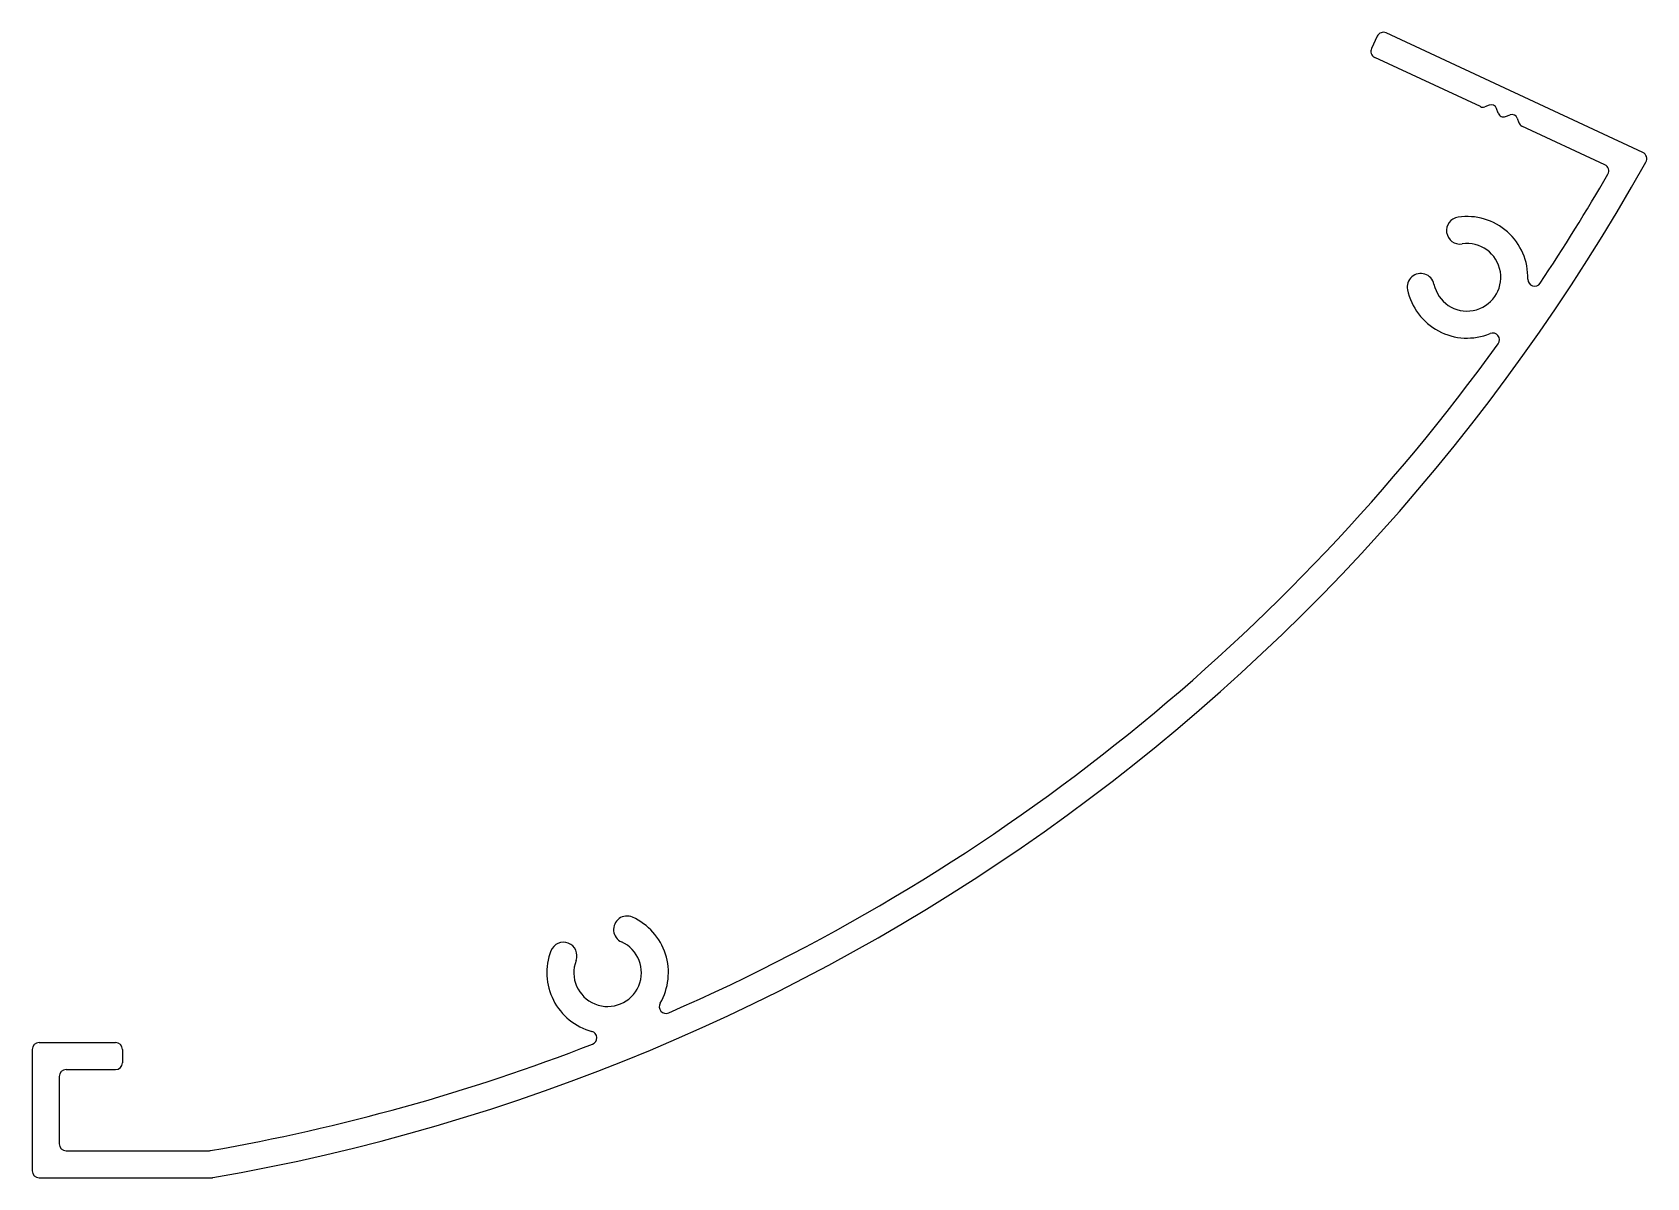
# Model space of a CAD drawing. Extents: x 2.4 to 74.1, y 1.6 to 52.5.
import ezdxf

# ---------------------------------------------------------------- set-up
doc = ezdxf.new("R2010")
doc.units = 0
doc.layers.add('FELIRATOK', color=3, linetype='CONTINUOUS')

msp = doc.modelspace()

# ---------------------------------------------------------------- linework, layer by layer
at = {"layer": 'FELIRATOK', "color": 0}
for p, q in [((73.925, 47.117), (62.526, 52.432)), ((62.127, 52.287), (61.873, 51.744)), ((66.709, 49.158), (62.018, 51.345)), ((67.107, 49.224), (66.9, 49.149)), ((67.503, 48.868), (67.427, 49.075)), ((67.823, 48.719), (68.03, 48.794)), ((68.35, 48.645), (68.425, 48.438)), ((72.239, 46.579), (68.555, 48.297)), ((2.386, 7.287), (2.386, 1.887)), ((2.686, 7.587), (6.086, 7.587)), ((6.386, 7.287), (6.386, 6.687)), ((3.586, 6.087), (3.586, 3.087)), ((3.886, 6.387), (6.086, 6.387)), ((3.886, 2.787), (10.256, 2.787)), ((2.686, 1.587), (10.36, 1.587))]:
    msp.add_line(p, q, dxfattribs=at)
for centre, radius, start, end in [((62.399, 52.16), 0.3, 65, 155), ((62.145, 51.617), 0.3, 155, 245), ((66.815, 49.384), 0.25, 245, 290), ((67.192, 48.99), 0.25, 20, 110), ((67.737, 48.954), 0.25, 200, 290), ((68.115, 48.559), 0.25, 20, 110), ((68.66, 48.523), 0.25, 200, 245), ((-5.113, 90.956), 90.703, 279.8547, 330.79488), ((73.798, 46.845), 0.3, 330.79488, 65), ((-5.113, 90.956), 89.503, 326.31809, 329.96489), ((72.112, 46.307), 0.3, 329.96489, 65), ((65.805, 43.655), 0.6, 98.54254, 278.54254), ((66.117, 41.578), 2.7, 358.23778, 98.54254), ((66.117, 41.578), 1.5, 191.74564, 98.54254), ((64.061, 41.15), 0.6, 11.74564, 191.74564), ((66.117, 41.578), 2.7, 191.74564, 292.30111), ((69.116, 41.486), 0.3, 178.23778, 326.31809), ((67.255, 38.802), 0.3, 324.2208, 112.30111), ((-5.113, 90.956), 89.503, 293.55533, 324.2208), ((28.803, 12.608), 0.6, 65.78174, 245.78174), ((27.942, 10.693), 2.7, 329.8432, 65.78174), ((27.942, 10.693), 2.7, 158.98484, 254.92336), ((25.981, 11.446), 0.6, 338.98484, 158.98484), ((27.942, 10.693), 1.5, 158.98484, 65.78174), ((30.536, 9.186), 0.3, 149.8432, 293.55533), ((27.161, 7.796), 0.3, 291.21123, 74.92336), ((2.686, 7.287), 0.3, 90, 180), ((6.086, 7.287), 0.3, 0, 90), ((-5.113, 90.956), 89.503, 279.92093, 291.21123), ((6.086, 6.687), 0.3, 270, 360), ((3.886, 6.087), 0.3, 90, 180), ((3.886, 3.087), 0.3, 180, 270), ((10.256, 3.087), 0.3, 270, 279.92093), ((2.686, 1.887), 0.3, 180, 270), ((10.36, 1.887), 0.3, 270, 279.8547)]:
    msp.add_arc(centre, radius, start, end, dxfattribs=at)

doc.saveas('drawing.dxf')
